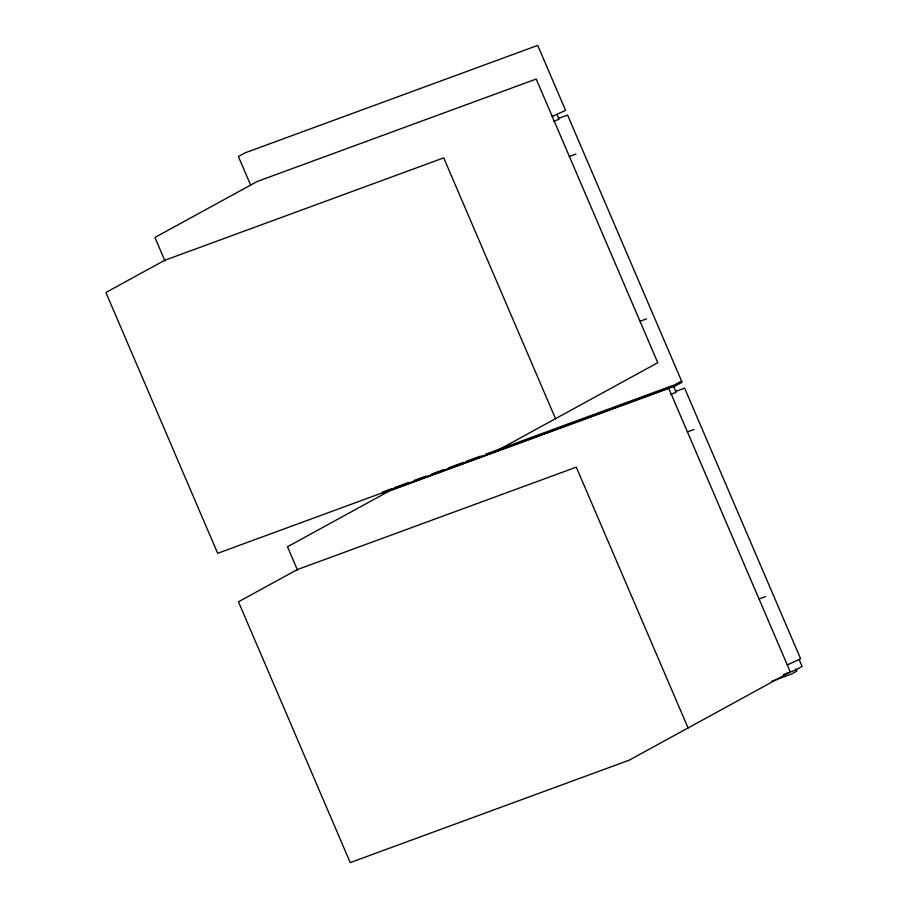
<?xml version="1.0" encoding="UTF-8"?>
<svg xmlns="http://www.w3.org/2000/svg" width="908" height="908" viewBox="0 0 908 908"><rect width="100%" height="100%" fill="white"/><g stroke="black" fill="none" stroke-linecap="round" stroke-linejoin="round"><path stroke-width="1.36" d="M389.736 490.785L287.484 546.764L297.518 570.19M681.59 381.054L674.837 384.754L485.996 454.079M552.178 116.496L565.571 110.367L537.729 45.4L245.137 152.828L238.395 156.517L250.642 185.096M558.272 118.494L567.591 115.078L682.09 382.234L675.348 385.923L382.756 493.35M553.755 121.366L559.09 119.164L557.069 114.453M569.327 156.517L575.978 154.076M640.14 321.216L646.598 318.844M382.257 492.17L391.564 488.754M394.22 487.778L408.85 482.409M414.173 480.457L426.147 476.053M431.459 474.101L443.433 469.708M448.756 467.756L463.386 462.388M466.042 461.412L480.673 456.043M390.803 490.15L668.288 388.272M675.302 391.541L684.609 388.113L800.629 658.811L787.236 664.94M670.785 394.413L676.12 392.211L673.6 386.32M687.356 431.913L694.007 429.473M759.179 598.962L765.637 596.59M783.411 674.519L795.363 670.127L802.105 666.438L799.085 659.378M771.63 681.329L791.515 674.02L796.918 671.069L795.907 668.719M668.753 388.34L790.323 671.977L629.255 760.155L350.238 862.6L238.452 601.8L297.268 569.6L576.296 467.155L688.071 727.955M555.514 418.667L443.728 157.867L164.711 260.301L105.895 292.501L217.67 553.312L496.699 450.867L657.767 362.689L536.197 79.053L257.168 181.498L154.916 237.476L164.961 260.891"/></g></svg>
